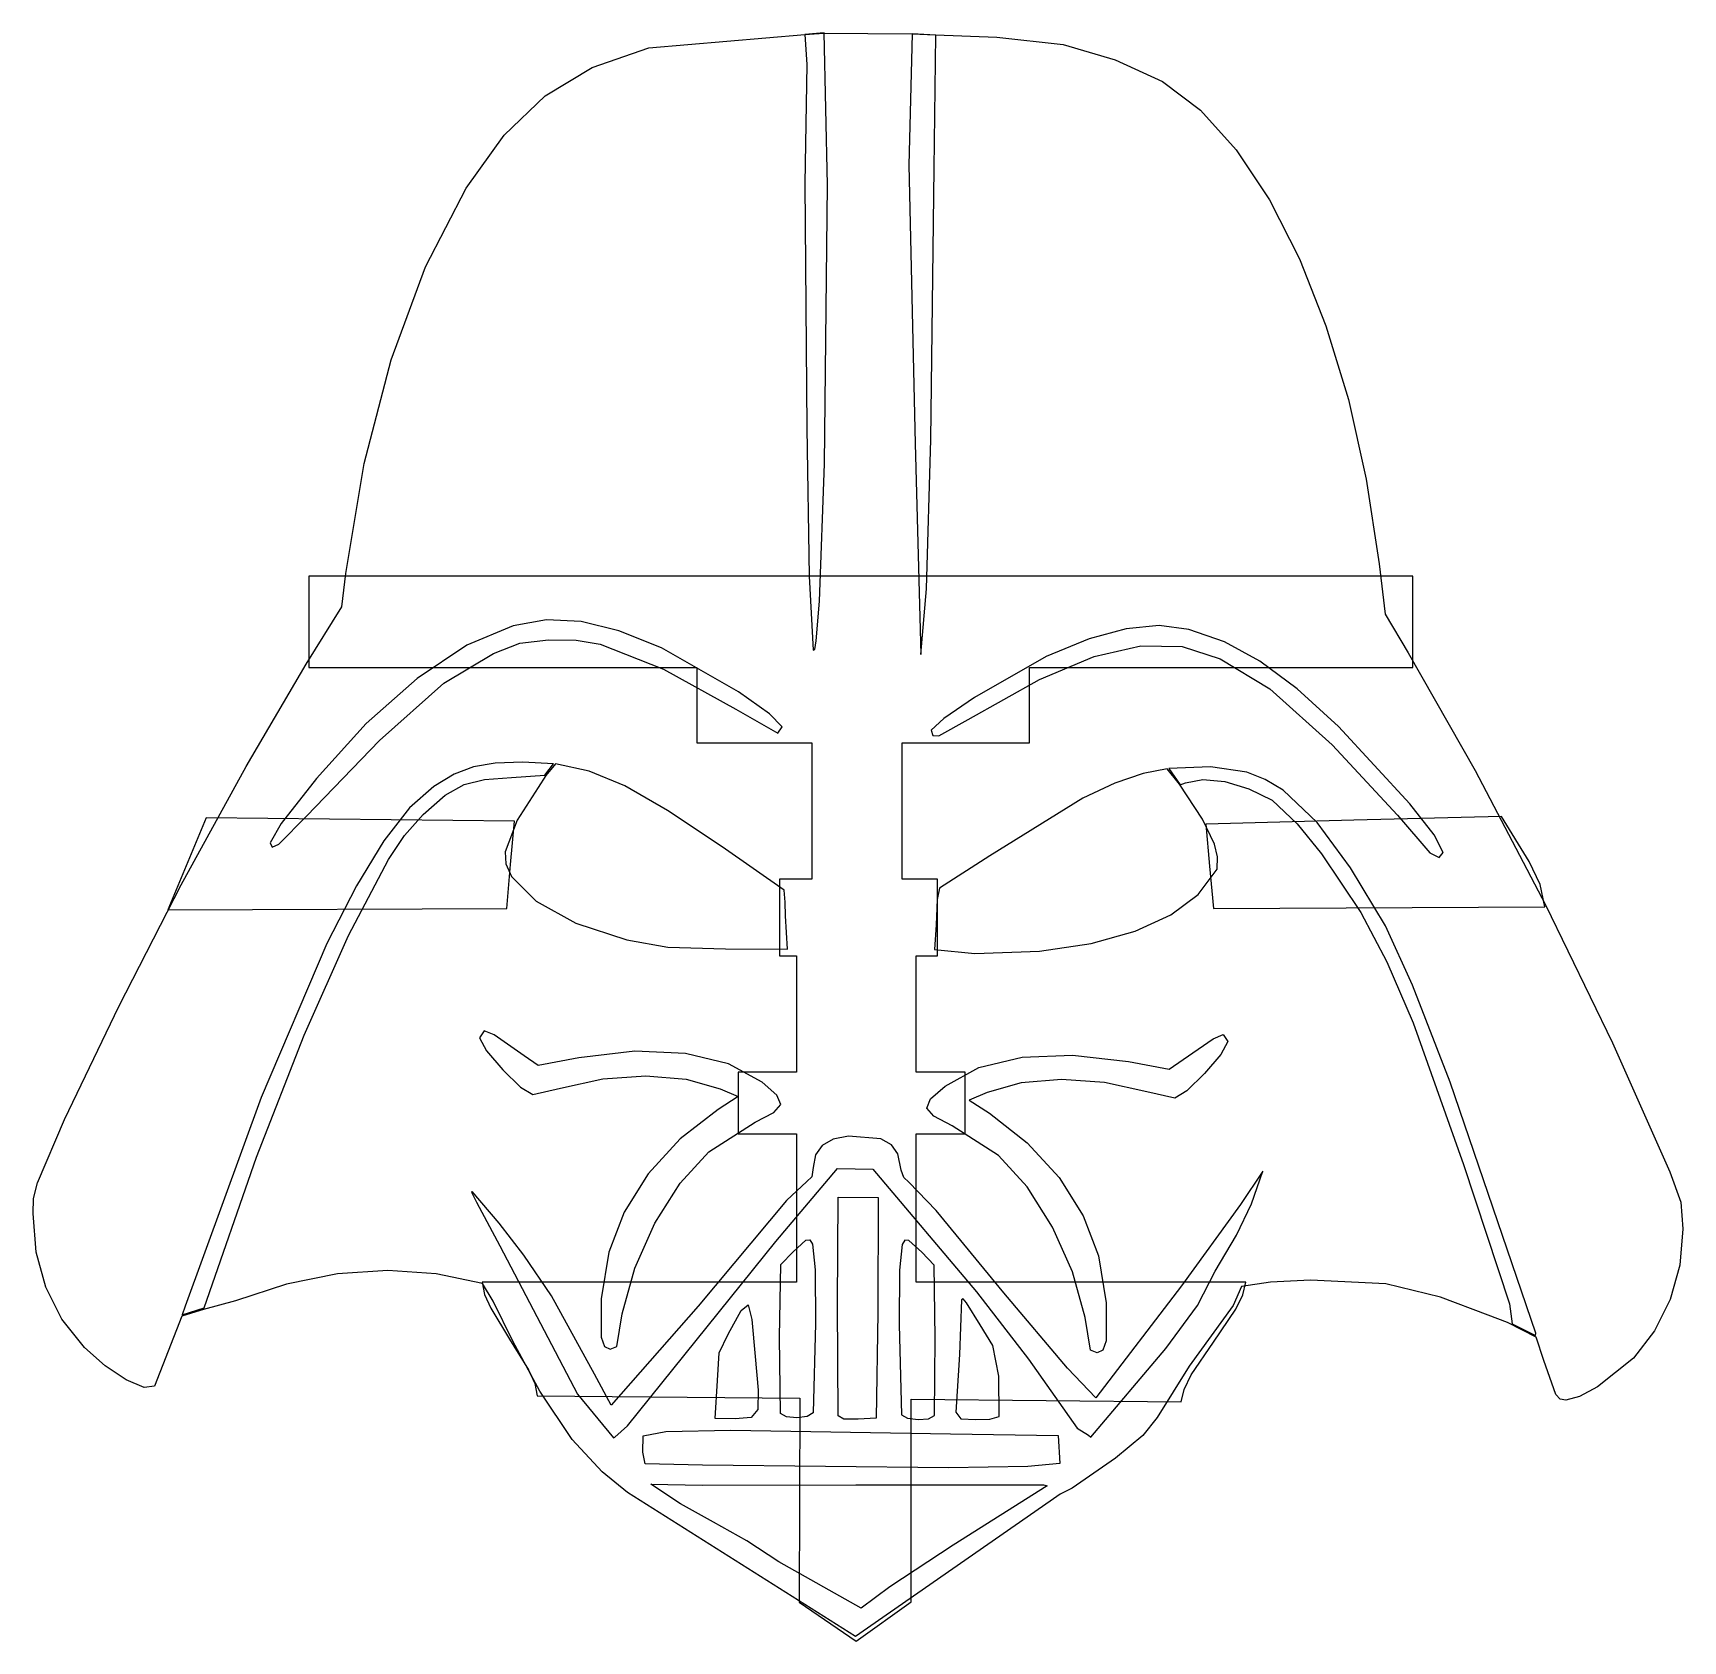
# Model space of a CAD drawing. Extents: x 2.2 to 63.2, y 0.9 to 60.4.
import ezdxf

# ---------------------------------------------------------------- set-up
doc = ezdxf.new("R2010")
doc.units = 0
for name, color, linetype in [('CC', 7, 'CONTINUOUS'), ('Lines', 7, 'CONTINUOUS'), ('Supports', 7, 'CONTINUOUS')]:
    doc.layers.add(name, color=color, linetype=linetype)

msp = doc.modelspace()

# ---------------------------------------------------------------- linework, layer by layer
at = {"layer": 'CC', "color": 7}
for p, q in [((24.960412, 59.857822), (30.733131, 60.356178)), ((30.733131, 60.356178), (31.435983, 60.399164)), ((31.435983, 60.399164), (34.702519, 60.379465)), ((34.702519, 60.379465), (35.5771, 60.334552)), ((35.5771, 60.334552), (37.84471, 60.257358)), ((37.84471, 60.257358), (40.305922, 59.974724)), ((40.305922, 59.974724), (42.231937, 59.417064)), ((22.861694, 59.127696), (24.960412, 59.857822)), ((42.231937, 59.417064), (43.975107, 58.612068)), ((21.120977, 58.083031), (22.861694, 59.127696)), ((19.611065, 56.625932), (21.120977, 58.083031)), ((43.975107, 58.612068), (45.381314, 57.551426)), ((45.381314, 57.551426), (46.707465, 56.077444)), ((18.204762, 54.65851), (19.611065, 56.625932)), ((46.707465, 56.077444), (47.935955, 54.22932)), ((16.697096, 51.74686), (18.204762, 54.65851)), ((47.935955, 54.22932), (49.049186, 52.046241)), ((49.049186, 52.046241), (50.029556, 49.567401)), ((15.420817, 48.301302), (16.697096, 51.74686)), ((50.029556, 49.567401), (50.859467, 46.831994)), ((14.421122, 44.46641), (15.420817, 48.301302)), ((50.859467, 46.831994), (51.521318, 43.879207)), ((13.743207, 40.386763), (14.421122, 44.46641)), ((51.521318, 43.879207), (51.997506, 40.748234)), ((13.59455, 39.156588), (13.743207, 40.386763)), ((51.997506, 40.748234), (52.216623, 38.886718)), ((12.282993, 37.036038), (13.59455, 39.156588)), ((52.216623, 38.886718), (53.073949, 37.459557)), ((53.073949, 37.459557), (55.55271, 33.10059)), ((10.052498, 33.247055), (12.282993, 37.036038)), ((7.656242, 28.868126), (10.052498, 33.247055)), ((21.512536, 33.339341), (21.155012, 32.913115)), ((22.757039, 33.072433), (21.512536, 33.339341)), ((24.073727, 32.525229), (22.757039, 33.072433)), ((44.156074, 33.15888), (43.265728, 32.983677)), ((44.602741, 32.588049), (44.156074, 33.15888)), ((55.55271, 33.10059), (58.154212, 28.123595)), ((20.86694, 32.472713), (20.092146, 31.253756)), ((21.155013, 32.913115), (20.86694, 32.472713)), ((25.651402, 31.617487), (24.073727, 32.525229)), ((42.212153, 32.628999), (41.033014, 32.06707)), ((43.265728, 32.983677), (42.212153, 32.628999)), ((45.454209, 31.293925), (44.602753, 32.588049)), ((44.602753, 32.588049), (44.602753, 32.588049)), ((41.033014, 32.06707), (37.583039, 29.938273)), ((20.092146, 31.253756), (19.63904, 30.088974)), ((27.67887, 30.268956), (25.651402, 31.617487)), ((45.907556, 30.371763), (45.454209, 31.293925)), ((19.63904, 30.088974), (19.663249, 29.635195)), ((29.975302, 28.660803), (27.67887, 30.268956)), ((37.583039, 29.938273), (35.720748, 28.733328)), ((46.019223, 29.89846), (45.907556, 30.371763)), ((19.663249, 29.635195), (19.873382, 29.171484)), ((45.298781, 28.506941), (46.007765, 29.438551)), ((46.007765, 29.438551), (46.019223, 29.89846)), ((5.336865, 24.356708), (7.656242, 28.868126)), ((19.873382, 29.171484), (20.787847, 28.26029)), ((35.720748, 28.733328), (35.641246, 28.317347)), ((20.787847, 28.26029), (22.255288, 27.447416)), ((30.006406, 28.224953), (29.975302, 28.660803)), ((30.026048, 27.717641), (30.006406, 28.224953)), ((35.641246, 28.317347), (35.601456, 27.379889)), ((44.28613, 27.749456), (45.298781, 28.506941)), ((58.154212, 28.123595), (60.636791, 23.008298)), ((30.096827, 26.476631), (30.026048, 27.717641)), ((42.961949, 27.143026), (44.28613, 27.749456)), ((22.255288, 27.447416), (24.148563, 26.824893)), ((35.601456, 27.379889), (35.54018, 26.463381)), ((41.338884, 26.692187), (42.961949, 27.143026)), ((24.148563, 26.824893), (25.67049, 26.549529)), ((25.67049, 26.549529), (27.806134, 26.486283)), ((27.806134, 26.486283), (30.096827, 26.476631)), ((35.54018, 26.463381), (37.032892, 26.317963)), ((37.032892, 26.317963), (39.429583, 26.401475)), ((39.429583, 26.401475), (41.338884, 26.692187)), ((3.33701, 20.170246), (5.336865, 24.356708)), ((60.636791, 23.008298), (62.75878, 18.234413)), ((2.327332, 17.823108), (3.33701, 20.170246)), ((2.188876, 17.250671), (2.327332, 17.823108)), ((62.75878, 18.234413), (63.16091, 17.106328)), ((2.16534, 16.695419), (2.188876, 17.250671)), ((63.16091, 17.106328), (63.246327, 16.124697)), ((2.286998, 15.265082), (2.16534, 16.695419)), ((63.246327, 16.124697), (63.123451, 14.773008)), ((2.644573, 13.961252), (2.286998, 15.265082)), ((63.123451, 14.773008), (62.769135, 13.501992)), ((11.543877, 14.0775), (9.664975, 13.461691)), ((13.440653, 14.453392), (11.543877, 14.0775)), ((15.306498, 14.582847), (13.440653, 14.453392)), ((17.092604, 14.459262), (15.306498, 14.582847)), ((18.803838, 14.100501), (17.092604, 14.459262)), ((19.198889, 13.443713), (18.803838, 14.100501)), ((47.980312, 14.147039), (46.903787, 13.985072)), ((49.45347, 14.221885), (47.980312, 14.147039)), ((52.242144, 14.084922), (49.45347, 14.221885)), ((54.268771, 13.596311), (52.242144, 14.084922)), ((3.238076, 12.783934), (2.644573, 13.961252)), ((9.664975, 13.461691), (8.474993, 13.142102)), ((19.931089, 11.963288), (19.198889, 13.443713)), ((46.903787, 13.985072), (46.593802, 13.288745)), ((56.039052, 12.925469), (54.268771, 13.596311)), ((62.769135, 13.501992), (62.19652, 12.346095)), ((7.67455, 12.893295), (6.669148, 10.292307)), ((8.474993, 13.142102), (7.67455, 12.893295)), ((46.593802, 13.288745), (44.970418, 11.043188)), ((56.754875, 12.654027), (56.039052, 12.925469)), ((4.067517, 11.73308), (3.238076, 12.783934)), ((57.808859, 12.117043), (56.754875, 12.654027)), ((62.19652, 12.346095), (61.418755, 11.339747)), ((4.832521, 11.049538), (4.067517, 11.73308)), ((20.930918, 10.106436), (19.931089, 11.963288)), ((58.09015, 11.243227), (57.808859, 12.117043)), ((5.615248, 10.529458), (4.832521, 11.049538)), ((44.970418, 11.043188), (43.782166, 9.13974)), ((58.537839, 9.989511), (58.09015, 11.243227)), ((61.418755, 11.339747), (60.07759, 10.269927)), ((6.274517, 10.250962), (5.615248, 10.529458)), ((6.669148, 10.292307), (6.274517, 10.250962)), ((22.128854, 8.320336), (20.930918, 10.106436)), ((58.697639, 9.816142), (58.537839, 9.989511)), ((58.904093, 9.785041), (58.697639, 9.816142)), ((59.411534, 9.918278), (58.904093, 9.785041)), ((60.07759, 10.269927), (59.411534, 9.918278)), ((43.782166, 9.13974), (43.245944, 8.471212)), ((23.239865, 7.121936), (22.128854, 8.320336)), ((43.245944, 8.471212), (42.232741, 7.635411)), ((42.232741, 7.635411), (40.637737, 6.524753)), ((24.170715, 6.364649), (23.239865, 7.121936)), ((32.609358, 1.032427), (24.170715, 6.364649)), ((40.192525, 6.298157), (39.816995, 6.034336)), ((40.637737, 6.524753), (40.192525, 6.298157)), ((39.816995, 6.034336), (32.609358, 1.032427))]:
    msp.add_line(p, q, dxfattribs=at)
at = {"layer": 'Lines', "color": 7}
for p, q in [((31.450819, 60.406662), (30.73308, 60.356232)), ((30.73308, 60.356226), (30.815051, 59.239318)), ((31.575654, 54.787519), (31.450819, 60.406662)), ((34.709913, 60.37229), (34.58777, 55.516293)), ((35.591936, 60.32716), (34.709913, 60.37229)), ((35.530598, 55.385974), (35.591936, 60.32716)), ((30.815051, 59.239318), (30.741448, 54.833736)), ((34.58777, 55.516293), (34.82758, 45.207113)), ((35.398069, 45.350313), (35.530598, 55.385974)), ((30.741448, 54.833736), (30.807304, 45.771391)), ((31.470992, 44.451243), (31.575654, 54.787519)), ((30.807304, 45.771391), (30.896546, 40.288446)), ((34.82758, 45.207113), (35.036605, 37.388883)), ((35.246719, 39.819567), (35.398069, 45.350313)), ((31.274478, 39.367439), (31.470992, 44.451243)), ((30.896546, 40.288446), (31.045483, 37.557756)), ((35.036605, 37.388883), (35.246719, 39.819567)), ((31.161056, 37.902494), (31.274478, 39.367439)), ((21.178855, 38.672636), (19.944902, 38.459428)), ((22.45465, 38.614436), (21.178855, 38.672636)), ((23.846711, 38.273701), (22.45465, 38.614436)), ((19.944902, 38.459428), (18.226266, 37.732969)), ((20.192236, 37.807557), (21.250975, 37.929689)), ((21.250975, 37.929689), (22.27168, 37.917553)), ((22.27168, 37.917553), (23.159884, 37.770157)), ((25.429462, 37.639299), (23.846711, 38.273701)), ((31.103166, 37.571247), (31.161056, 37.902494)), ((41.260875, 37.969262), (39.673335, 37.31377)), ((42.635198, 38.347863), (41.260875, 37.969262)), ((43.848917, 38.459538), (42.635198, 38.347863)), ((44.95465, 38.314256), (43.848917, 38.459538)), ((46.277039, 37.859175), (44.95465, 38.314256)), ((18.226266, 37.732969), (16.38218, 36.505006)), ((17.369525, 36.331825), (19.214804, 37.430598)), ((19.214804, 37.430598), (20.192236, 37.807557)), ((23.159884, 37.770157), (25.502043, 36.84893)), ((28.277939, 36.014294), (25.429462, 37.639299)), ((31.045483, 37.557756), (31.103166, 37.571247)), ((39.673335, 37.31377), (37.018121, 35.799108)), ((39.429428, 36.460948), (41.446329, 37.31224)), ((41.446329, 37.31224), (43.174658, 37.717827)), ((43.174658, 37.717827), (44.700642, 37.687655)), ((44.700642, 37.687655), (46.1105, 37.231671)), ((47.586186, 37.144324), (46.277039, 37.859175)), ((25.502043, 36.84893), (28.178165, 35.371505)), ((46.1105, 37.231671), (47.94887, 36.125603)), ((48.965045, 36.115897), (47.586186, 37.144324)), ((16.38218, 36.505006), (14.49673, 34.84075)), ((14.994369, 34.211586), (17.369525, 36.331825)), ((36.778568, 34.983339), (39.429428, 36.460948)), ((47.94887, 36.125603), (50.263981, 34.05154)), ((50.496574, 34.720097), (48.965045, 36.115897)), ((29.434511, 35.200766), (28.277939, 36.014294)), ((37.018121, 35.799108), (35.879885, 35.026971)), ((14.49673, 34.84075), (12.654004, 32.805408)), ((28.178165, 35.371505), (29.737106, 34.479787)), ((29.904693, 34.71811), (29.434511, 35.200766)), ((35.879885, 35.026971), (35.410106, 34.591217)), ((35.695041, 34.384399), (36.778568, 34.983339)), ((12.294893, 31.404067), (14.994369, 34.211586)), ((29.737106, 34.479787), (29.904693, 34.71811)), ((35.410106, 34.591217), (35.47419, 34.393233)), ((35.47419, 34.393233), (35.695041, 34.384399)), ((53.13956, 31.860141), (50.496574, 34.720097)), ((50.263981, 34.05154), (52.681846, 31.442786)), ((18.472987, 33.232165), (17.756546, 32.95434)), ((19.277081, 33.371041), (18.472987, 33.232165)), ((20.297711, 33.406293), (19.277081, 33.371041)), ((21.439563, 33.343547), (20.297711, 33.406293)), ((21.109919, 32.927396), (21.439563, 33.343547)), ((45.755523, 33.230827), (44.210419, 33.164632)), ((44.210419, 33.164632), (44.627851, 32.569422)), ((47.094783, 33.040031), (45.755523, 33.230827)), ((47.784343, 32.768251), (47.094783, 33.040031)), ((12.654004, 32.805408), (11.350376, 31.137382)), ((16.998872, 32.502245), (16.107716, 31.712186)), ((17.756546, 32.95434), (16.998872, 32.502245)), ((17.426894, 32.183396), (18.126455, 32.576117)), ((18.126455, 32.576117), (18.88537, 32.758181)), ((18.88537, 32.758181), (19.875953, 32.837934)), ((19.875953, 32.837934), (21.109919, 32.927396)), ((44.627851, 32.569422), (44.834965, 32.639106)), ((44.834965, 32.639106), (45.469175, 32.764641)), ((45.469175, 32.764641), (46.286488, 32.685232)), ((46.286488, 32.685232), (47.179399, 32.42103)), ((47.179399, 32.42103), (48.0404, 31.992179)), ((48.441731, 32.364896), (47.784343, 32.768251)), ((16.614375, 31.471674), (17.426894, 32.183396)), ((48.0404, 31.992179), (48.960318, 31.122765)), ((49.697462, 31.175174), (48.441731, 32.364896)), ((54.0309, 30.708404), (53.13956, 31.860141)), ((11.269932, 30.368955), (12.294893, 31.404079)), ((12.294893, 31.404079), (12.294893, 31.404079)), ((16.107716, 31.712186), (15.157096, 30.491042)), ((15.920125, 30.69315), (16.614375, 31.471674)), ((50.93692, 29.494244), (49.697462, 31.175174)), ((52.681846, 31.442786), (53.879194, 30.042122)), ((11.350376, 31.137382), (10.945185, 30.415483)), ((15.329595, 29.802087), (15.920125, 30.69315)), ((48.960318, 31.122765), (49.861405, 30.013319)), ((54.371934, 30.059121), (54.0309, 30.708404)), ((10.945185, 30.415483), (11.023176, 30.259315)), ((11.023176, 30.259315), (11.269932, 30.368955)), ((15.157096, 30.491042), (14.139739, 28.823608)), ((49.861405, 30.013319), (51.315956, 27.834464)), ((53.879194, 30.042122), (54.213862, 29.875363)), ((54.213862, 29.875363), (54.371934, 30.059112)), ((54.371934, 30.059112), (54.371934, 30.059123)), ((13.849007, 26.982568), (15.329595, 29.802087)), ((52.235058, 27.3455), (50.93692, 29.494244)), ((14.139739, 28.823608), (13.048377, 26.694682)), ((51.315956, 27.834464), (52.285934, 26.012889)), ((12.200487, 23.290938), (13.849007, 26.982568)), ((53.237167, 25.152275), (52.235058, 27.3455)), ((13.048377, 26.694682), (10.614551, 20.991532)), ((52.285934, 26.012889), (53.256756, 23.754124)), ((54.624673, 21.550609), (53.237167, 25.152275)), ((10.438409, 18.771694), (12.200487, 23.290938)), ((18.8653, 23.454048), (18.693229, 23.197048)), ((19.233323, 23.302808), (18.8653, 23.454048)), ((20.351666, 22.535545), (19.233323, 23.302808)), ((45.859124, 23.165476), (46.227148, 23.316716)), ((46.227148, 23.316716), (46.399219, 23.059716)), ((53.256756, 23.754124), (55.115652, 18.506721)), ((18.693229, 23.197048), (18.954599, 22.719486)), ((18.954599, 22.719486), (19.554366, 22.013947)), ((24.439925, 22.69802), (22.370238, 22.458698)), ((26.31494, 22.619105), (24.439925, 22.69802)), ((27.915753, 22.232604), (26.31494, 22.619105)), ((44.740782, 22.398212), (45.859124, 23.165476)), ((46.399219, 23.059716), (46.13785, 22.582151)), ((19.554366, 22.013947), (20.216015, 21.375131)), ((20.86226, 22.175497), (20.351666, 22.535545)), ((22.370238, 22.458698), (20.86226, 22.175497)), ((29.162835, 21.549164), (27.915753, 22.232604)), ((35.929612, 21.411832), (37.176696, 22.095272)), ((37.176696, 22.095272), (38.777508, 22.481773)), ((38.777508, 22.481773), (40.652522, 22.560688)), ((40.652522, 22.560688), (42.72221, 22.321366)), ((42.72221, 22.321366), (44.230188, 22.038165)), ((44.230188, 22.038165), (44.740782, 22.398212)), ((46.13785, 22.582151), (45.538082, 21.876615)), ((21.695904, 21.336495), (23.257945, 21.678955)), ((23.257945, 21.678955), (24.853172, 21.788883)), ((24.853172, 21.788883), (26.347607, 21.666814)), ((26.347607, 21.666814), (27.607272, 21.313268)), ((29.697319, 21.074373), (29.162835, 21.549164)), ((35.395129, 20.937041), (35.929612, 21.411832)), ((38.744841, 21.529482), (37.485176, 21.175936)), ((40.239275, 21.651554), (38.744841, 21.529482)), ((41.834503, 21.541623), (40.239275, 21.651554)), ((43.396543, 21.199163), (41.834503, 21.541623)), ((45.538082, 21.876615), (44.876432, 21.237799)), ((57.798609, 12.264391), (54.624673, 21.550609)), ((10.614551, 20.991532), (7.797454, 13.259958)), ((20.216015, 21.375131), (20.66303, 21.097732)), ((20.66303, 21.097732), (21.695904, 21.336495)), ((28.271851, 21.029234), (27.524699, 20.545469)), ((27.607272, 21.313268), (28.271851, 21.029234)), ((29.843448, 20.733934), (29.697319, 21.074373)), ((35.249, 20.596602), (35.395129, 20.937041)), ((37.485176, 21.175936), (36.820596, 20.891902)), ((36.820596, 20.891902), (37.567749, 20.408137)), ((44.429418, 20.9604), (43.396543, 21.199163)), ((44.876432, 21.237799), (44.429418, 20.9604)), ((27.524699, 20.545469), (26.119222, 19.451169)), ((28.90332, 20.07328), (29.58439, 20.432137)), ((29.58439, 20.432137), (29.843448, 20.733934)), ((35.508057, 20.294805), (35.249, 20.596602)), ((36.189127, 19.935948), (35.508057, 20.294805)), ((37.567749, 20.408137), (38.973227, 19.313837)), ((27.185801, 18.980261), (28.90332, 20.07328)), ((32.351644, 19.56031), (31.787282, 19.447438)), ((33.555601, 19.454561), (32.351644, 19.56031)), ((37.906647, 18.842929), (36.189127, 19.935948)), ((26.119222, 19.451169), (24.941979, 18.15924)), ((26.12418, 17.816642), (27.185801, 18.980261)), ((31.380396, 19.21448), (31.13403, 18.864161)), ((31.787282, 19.447438), (31.380396, 19.21448)), ((33.94101, 19.232145), (33.555601, 19.454561)), ((34.181429, 18.896918), (33.94101, 19.232145)), ((38.973227, 19.313837), (40.150469, 18.021908)), ((8.50468, 13.197898), (10.438409, 18.771694)), ((29.660088, 15.659544), (31.952503, 18.352712)), ((31.051232, 18.399197), (30.996066, 18.048694)), ((31.13403, 18.864161), (31.051232, 18.399197)), ((31.952503, 18.352712), (33.251527, 18.328385)), ((33.251527, 18.328385), (37.090536, 13.793612)), ((34.305517, 18.299375), (34.181429, 18.896918)), ((38.968268, 17.67931), (37.906647, 18.842929)), ((55.115652, 18.506721), (56.820881, 13.347222)), ((24.941979, 18.15924), (24.04556, 16.73848)), ((25.182945, 16.32908), (26.12418, 17.816642)), ((30.817865, 17.878689), (30.055388, 17.173811)), ((30.996066, 18.048694), (30.817865, 17.878689)), ((34.399917, 18.023136), (34.305517, 18.299375)), ((34.587378, 17.85166), (34.399917, 18.023136)), ((35.603536, 16.798162), (34.587378, 17.85166)), ((40.150469, 18.021908), (41.046888, 16.601145)), ((47.690501, 18.255142), (46.86832, 17.024786)), ((47.26896, 17.05449), (47.690501, 18.255142)), ((18.421195, 17.501273), (18.400412, 17.482533)), ((18.400412, 17.482533), (18.583879, 17.111581)), ((19.424737, 16.338729), (18.421195, 17.501273)), ((18.583879, 17.111581), (19.445804, 15.492071)), ((30.055388, 17.173811), (26.794006, 13.25993)), ((31.942543, 13.329188), (31.976187, 17.299349)), ((31.976187, 17.299349), (33.455125, 17.280553)), ((33.455125, 17.280553), (33.439687, 13.01784)), ((39.909502, 16.191745), (38.968268, 17.67931)), ((24.04556, 16.73848), (23.482555, 15.25768)), ((38.108422, 13.756331), (35.603536, 16.798162)), ((41.046888, 16.601145), (41.609893, 15.120345)), ((46.86832, 17.024786), (44.678882, 14.017669)), ((46.712705, 15.883208), (47.26896, 17.05449)), ((20.340743, 15.151155), (19.424737, 16.338729)), ((24.44169, 14.666582), (25.182945, 16.32908)), ((40.650758, 14.529253), (39.909502, 16.191745)), ((45.922466, 14.55866), (46.712705, 15.883208)), ((19.445804, 15.492071), (22.325323, 9.995776)), ((24.172202, 8.824949), (29.660088, 15.659544)), ((29.8459, 14.801372), (30.301986, 15.276329)), ((30.301986, 15.276329), (30.777397, 15.705067)), ((30.777397, 15.705067), (30.92568, 15.718783)), ((30.92568, 15.718783), (31.026521, 15.560039)), ((31.026521, 15.560039), (31.122417, 14.60915)), ((34.3394, 15.547291), (34.243504, 14.588096)), ((34.440244, 15.707421), (34.3394, 15.547291)), ((34.588523, 15.693592), (34.440244, 15.707421)), ((35.063935, 15.261106), (34.588523, 15.693592)), ((21.35426, 13.636894), (20.340743, 15.151155)), ((23.482555, 15.25768), (23.201187, 13.527054)), ((23.980011, 12.978216), (24.44169, 14.666582)), ((29.80007, 12.117551), (29.8459, 14.801372)), ((35.52002, 14.781997), (35.063935, 15.261106)), ((35.565853, 12.07471), (35.52002, 14.781997)), ((41.609893, 15.120345), (41.89126, 13.389724)), ((31.122417, 14.60915), (31.138137, 12.620358)), ((34.243504, 14.588096), (34.227784, 12.58192)), ((41.112437, 12.840858), (40.650758, 14.529253)), ((45.272672, 13.28327), (45.922466, 14.55866)), ((22.949972, 10.74787), (21.35426, 13.636894)), ((23.201187, 13.527054), (23.199466, 12.114983)), ((36.533294, 13.49917), (36.465236, 11.470698)), ((36.601756, 13.52742), (36.533294, 13.49917)), ((36.728152, 13.377927), (36.601756, 13.52742)), ((37.090536, 13.793612), (39.02257, 11.298683)), ((40.459242, 10.965351), (38.108422, 13.756331)), ((44.678882, 14.017669), (41.514514, 9.863668)), ((7.797454, 13.259958), (7.683944, 12.944265)), ((7.683944, 12.944265), (8.50468, 13.197898)), ((26.794006, 13.25993), (23.570955, 9.598972)), ((23.783652, 11.772309), (23.980011, 12.978216)), ((27.894551, 12.228464), (28.377151, 13.098979)), ((28.377151, 13.098979), (28.636809, 13.308868)), ((28.636809, 13.308868), (28.777624, 12.770444)), ((31.972936, 9.196297), (31.942543, 13.329188)), ((33.439687, 13.01784), (33.376057, 9.108667)), ((37.22946, 12.573396), (36.728152, 13.377927)), ((41.308796, 11.634979), (41.112437, 12.840858)), ((41.89126, 13.389724), (41.892954, 11.977654)), ((44.099198, 11.692299), (45.272672, 13.28327)), ((56.820881, 13.347222), (56.926802, 12.600292)), ((27.568693, 11.533266), (27.894551, 12.228464)), ((28.777624, 12.770444), (28.903699, 11.39605)), ((31.138137, 12.620358), (31.045856, 9.306928)), ((34.227784, 12.58192), (34.320065, 9.239534)), ((37.694306, 11.79816), (37.22946, 12.573396)), ((56.926802, 12.600292), (57.784441, 12.179386)), ((57.784441, 12.179386), (57.798609, 12.264391)), ((23.199466, 12.114983), (23.321916, 11.763927)), ((23.321916, 11.763927), (23.534887, 11.664472)), ((23.534887, 11.664472), (23.783643, 11.772309)), ((23.783643, 11.772309), (23.783643, 11.772309)), ((29.833305, 9.2815), (29.80007, 12.117551)), ((35.532616, 9.21388), (35.565853, 12.07471)), ((37.918638, 10.673448), (37.694306, 11.79816)), ((41.557533, 11.527142), (41.308776, 11.634979)), ((41.308776, 11.634979), (41.308776, 11.634979)), ((41.325583, 8.414626), (44.099198, 11.692299)), ((41.770503, 11.626597), (41.557533, 11.527142)), ((41.892954, 11.977654), (41.770503, 11.626597)), ((27.505779, 10.505103), (27.568693, 11.533266)), ((28.903699, 11.39605), (29.010243, 10.144733)), ((36.465236, 11.470698), (36.329205, 9.338735)), ((39.02257, 11.298683), (40.813183, 8.737037)), ((23.570955, 9.598972), (22.949972, 10.74787)), ((27.416453, 9.09989), (27.505779, 10.505103)), ((37.931959, 9.178828), (37.918638, 10.673448)), ((41.514514, 9.863668), (40.459242, 10.965351)), ((22.325323, 9.995776), (23.655755, 8.381211)), ((29.010243, 10.144733), (28.993366, 9.438528)), ((28.993366, 9.438528), (28.74544, 9.133446)), ((30.054338, 9.161866), (29.833296, 9.281528)), ((29.833296, 9.281528), (29.833296, 9.2815)), ((30.823405, 9.177981), (30.438638, 9.128479)), ((31.045856, 9.306928), (30.823405, 9.177981)), ((31.972939, 9.196156), (31.972936, 9.196184)), ((32.182379, 9.081546), (31.972939, 9.196156)), ((34.320065, 9.239534), (34.542516, 9.109457)), ((35.311582, 9.093173), (35.532624, 9.213851)), ((35.532624, 9.213851), (35.532624, 9.21388)), ((36.329205, 9.338735), (36.509046, 9.086089)), ((37.582258, 9.080163), (37.931965, 9.178969)), ((37.931965, 9.178969), (37.931959, 9.178969)), ((23.704303, 8.408304), (24.172202, 8.824949)), ((24.752397, 8.462745), (25.592722, 8.614468)), ((25.592722, 8.614468), (27.998066, 8.666989)), ((28.158805, 9.085525), (27.416442, 9.099918)), ((27.416442, 9.099918), (27.416442, 9.09989)), ((27.998066, 8.666989), (36.125918, 8.532172)), ((28.74544, 9.133446), (28.158805, 9.085525)), ((30.438638, 9.128479), (30.054338, 9.161866)), ((32.706516, 9.071103), (32.182379, 9.081546)), ((33.376057, 9.108667), (32.706516, 9.071103)), ((34.542516, 9.109457), (34.927283, 9.059504)), ((34.927283, 9.059504), (35.311582, 9.093173)), ((36.509046, 9.086089), (37.062602, 9.063794)), ((37.062602, 9.063794), (37.582258, 9.080163)), ((40.813183, 8.737037), (41.240352, 8.478267)), ((23.655755, 8.381211), (23.704303, 8.408304)), ((24.746526, 7.852016), (24.752397, 8.462745)), ((36.125918, 8.532172), (40.115363, 8.473639)), ((40.115363, 8.473639), (40.171387, 7.436811)), ((41.240352, 8.478267), (41.325583, 8.414626)), ((24.823793, 7.426961), (24.746526, 7.852016)), ((26.953755, 7.377685), (24.823793, 7.426961)), ((26.953769, 7.377685), (26.953755, 7.377685)), ((36.053291, 7.277412), (26.953769, 7.377685)), ((40.171387, 7.436811), (38.993837, 7.325813)), ((38.993837, 7.325813), (36.053291, 7.277412)), ((26.136273, 5.943545), (25.036682, 6.665582)), ((25.036682, 6.665582), (26.937384, 6.631772)), ((26.937384, 6.631772), (32.623466, 6.650116)), ((32.623466, 6.650116), (38.608621, 6.65006)), ((39.709039, 6.600897), (36.234105, 4.405998)), ((38.608621, 6.65006), (39.572128, 6.641311)), ((39.572128, 6.641311), (39.709039, 6.600897)), ((27.352498, 5.262627), (26.136273, 5.943545)), ((28.594465, 4.564946), (27.352498, 5.262627)), ((29.771278, 3.79256), (28.594465, 4.564946)), ((36.234105, 4.405998), (33.889394, 2.870512)), ((32.81752, 2.07394), (29.771278, 3.792701)), ((29.771278, 3.792701), (29.771278, 3.79256)), ((33.889394, 2.870512), (32.81752, 2.07394))]:
    msp.add_line(p, q, dxfattribs=at)
at = {"layer": 'Supports', "color": 7}
for p, q in [((12.3825, 40.292431), (12.3825, 36.905764)), ((53.242986, 40.292431), (12.3825, 40.292431)), ((12.3825, 40.292431), (12.3825, 40.292431)), ((53.242986, 36.905764), (53.242986, 40.292431)), ((12.3825, 36.905764), (26.740556, 36.905764)), ((26.740556, 36.905764), (26.740556, 34.118819)), ((39.0525, 34.118819), (39.0525, 36.905764)), ((39.0525, 36.905764), (53.242986, 36.905764)), ((26.740556, 34.118819), (30.991528, 34.118819)), ((30.991528, 34.118819), (30.991528, 29.074097)), ((34.342917, 29.074097), (34.342917, 34.118819)), ((34.342917, 34.118819), (39.0525, 34.118819)), ((8.5725, 31.340694), (7.152569, 27.936389)), ((19.984861, 31.226042), (8.5725, 31.340694)), ((8.5725, 31.340694), (8.5725, 31.340694)), ((19.84375, 29.612083), (19.984861, 31.226042)), ((51.055764, 31.2525), (45.578889, 31.111389)), ((56.532639, 31.393611), (51.055764, 31.2525)), ((57.546875, 29.726736), (56.532639, 31.393611)), ((56.532639, 31.393611), (56.532639, 31.393611)), ((45.578889, 31.111389), (45.72, 29.550347)), ((19.702639, 27.989306), (19.84375, 29.612083)), ((45.72, 29.550347), (45.869931, 27.989306)), ((57.961389, 28.87125), (57.546875, 29.726736)), ((30.991528, 29.074097), (29.800903, 29.074097)), ((29.800903, 29.074097), (29.800903, 26.234236)), ((35.648194, 29.074097), (34.342917, 29.074097)), ((35.648194, 26.234236), (35.648194, 29.074097)), ((58.128958, 28.051042), (57.961389, 28.87125)), ((7.152569, 27.936389), (19.702639, 27.989306)), ((45.869931, 27.989306), (58.128958, 28.051042)), ((29.800903, 26.234236), (30.427083, 26.234236)), ((30.427083, 26.234236), (30.427083, 21.921528)), ((34.854444, 21.921528), (34.854444, 26.234236)), ((34.854444, 26.234236), (35.648194, 26.234236)), ((30.427083, 21.921528), (28.275139, 21.921528)), ((28.275139, 21.921528), (28.275139, 19.646111)), ((36.67125, 21.921528), (34.854444, 21.921528)), ((36.67125, 19.646111), (36.67125, 21.921528)), ((28.275139, 19.646111), (30.427083, 19.646111)), ((30.427083, 19.646111), (30.427083, 14.142778)), ((34.854444, 14.142778), (34.854444, 19.646111)), ((34.854444, 19.646111), (36.67125, 19.646111)), ((30.427083, 14.142778), (18.794236, 14.142778)), ((18.794236, 14.142778), (18.882431, 13.692972)), ((47.060556, 14.142778), (34.854444, 14.142778)), ((46.954722, 13.684167), (47.060556, 14.142778)), ((18.882431, 13.692972), (19.111736, 13.181472)), ((46.690139, 13.146195), (46.954722, 13.684167)), ((19.111736, 13.181472), (19.808472, 12.04375)), ((45.861111, 11.929083), (46.690139, 13.146195)), ((19.808472, 12.04375), (20.514028, 10.906028)), ((45.040903, 10.712028), (45.861111, 11.929083)), ((20.514028, 10.906028), (20.743333, 10.394528)), ((20.743333, 10.394528), (20.831528, 9.944722)), ((44.776319, 10.174028), (45.040903, 10.712028)), ((20.831528, 9.944722), (30.550556, 9.847694)), ((30.550556, 9.847694), (30.532917, 2.29825)), ((34.678056, 2.315917), (34.678056, 9.812416)), ((34.678056, 9.812416), (44.670486, 9.715417)), ((44.670486, 9.715417), (44.776319, 10.174028)), ((30.532917, 2.29825), (32.640764, 0.860694)), ((32.640764, 0.860694), (34.678056, 2.315917))]:
    msp.add_line(p, q, dxfattribs=at)

doc.saveas('drawing.dxf')
